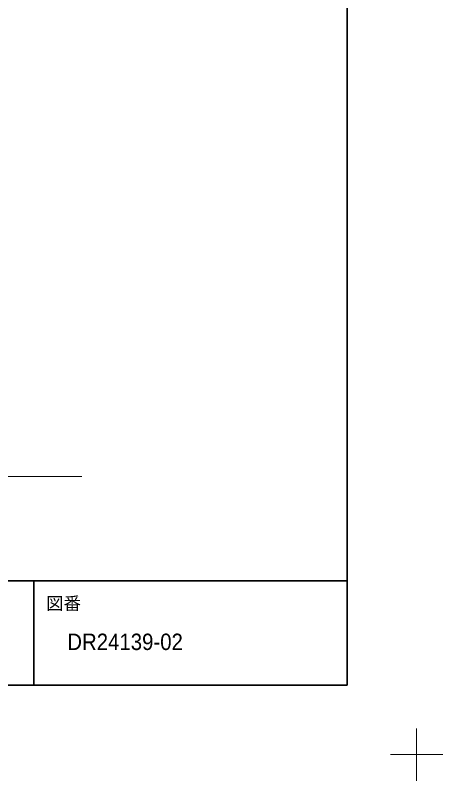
# Model space of a CAD drawing. Units: millimetres, scale not verified. Extents: x -6062 to 6062, y -3045 to 3045.
# Drawn here: x 1259 to 2488, y -3045 to -843 of the extents above; entities that cross this region are included whole.
import ezdxf
from ezdxf.enums import TextEntityAlignment as Align

# ---------------------------------------------------------------- set-up
doc = ezdxf.new("R2010")
doc.units = ezdxf.units.MM
doc.header["$LTSCALE"] = 20
doc.layers.add('0-0_1図面枠', color=7, linetype='Continuous', lineweight=20)
doc.layers.add('0-1_3一般', color=7, linetype='Continuous', lineweight=15)
doc.styles.add('ＭＳ Ｐゴシック', font='')
doc.styles.get('ＭＳ Ｐゴシック').set_extended_font_data('MS PGothic')

# ---------------------------------------------------------------- blocks, each defined once
blk = doc.blocks.new('グループ')
at = {"layer": '0-0_1図面枠', "lineweight": 15}
for p, q in [((84000, -57900), (84000, -60900)), ((85500, -59400), (82500, -59400))]:
    blk.add_line(p, q, dxfattribs=at)
blk = doc.blocks.new('グループ-2')
at = {"layer": '0-0_1図面枠', "lineweight": 35}
for p, q in [((-80000, -49400), (80000, -49400)), ((62000, -49400), (62000, -55400))]:
    blk.add_line(p, q, dxfattribs=at)
blk.add_lwpolyline([(-80000, 55400), (80000, 55400), (80000, -55400), (-80000, -55400)], close=True, dxfattribs=at)
blk = doc.blocks.new('図面枠')
at = {"layer": '0-0_1図面枠'}
for name in ['グループ', 'グループ-2']:
    blk.add_blockref(name, (0, 0), dxfattribs=at)
at = {"layer": '0-0_1図面枠', "style": 'ＭＳ Ｐゴシック'}
blk.add_text('図番', height=733.7, dxfattribs=at).set_placement((62699.9, -51284.2), align=Align.BOTTOM_LEFT)
blk = doc.blocks.new('グループ-62')
at = {"layer": '0-1_3一般', "lineweight": 5}
blk.add_line((59183.9, -43400), (64743.9, -43400), dxfattribs=at)
blk = doc.blocks.new('グループ-64')
at = {"layer": '0-1_3一般'}
blk.add_blockref('グループ-62', (0, 0), dxfattribs=at)

msp = doc.modelspace()

# ---------------------------------------------------------------- block references
at = {"layer": '0-0_1図面枠', "xscale": 0.05, "yscale": 0.05}
msp.add_blockref('図面枠', (-1787.5, 0), dxfattribs=at)
at = {"layer": '0-1_3一般', "xscale": 0.05, "yscale": 0.05}
msp.add_blockref('グループ-64', (-1787.5, 0), dxfattribs=at)

# ---------------------------------------------------------------- texts
at = {"layer": '0-0_1図面枠', "style": 'ＭＳ Ｐゴシック', "width": 0.95}
msp.add_text('DR24139-02', height=47.17, dxfattribs=at).set_placement((1408.28, -2683.26), align=Align.BOTTOM_LEFT)

doc.saveas('drawing.dxf')
